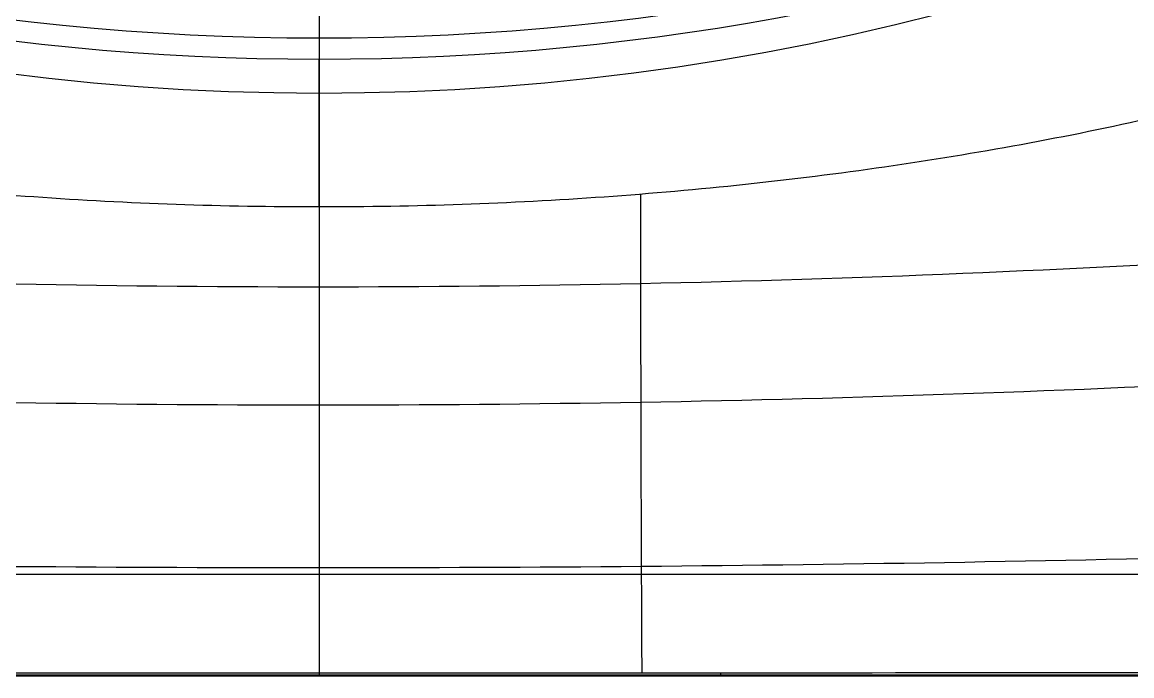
# Model space of a CAD drawing. Header units: centimetres. Extents: x -2.5 to 2.5, y -13.5 to 2.5.
# Drawn here: x -0.146 to 0.4, y -13.45 to -13.128 of the extents above; entities that cross this region are included whole.
import ezdxf

# ---------------------------------------------------------------- set-up
doc = ezdxf.new("R2010")
doc.units = ezdxf.units.CM
doc.layers.add('Default', color=7, linetype='Continuous', true_color=0x000000)

msp = doc.modelspace()

# ---------------------------------------------------------------- linework, layer by layer
at = {"layer": 'Default'}
for p, q in [((0, -3.65, 0.45), (0, -13.4, 0.45)), ((0, -13.05836, -0.95165), (0, -13.16318, -0.8637)), ((0, -13.09605, -0.48299), (0, -13.16318, -0.8637)), ((0.545, -13.45, 0.20563), (-0.545, -13.45, 0.20563)), ((0, -13.45, 0.01133), (0, -13.45, 0.4))]:
    msp.add_line(p, q, dxfattribs=at)
at = {"layer": 'Default', "extrusion": (0, 0.173648, 0.984808)}
for start, end in [(270, 90), (90, 270)]:
    msp.add_arc((0, 11.61972, -2.74476), 1.235, start, end, dxfattribs=at)
at = {"layer": 'Default', "extrusion": (8.30088e-15, 0.173648, 0.984808)}
msp.add_arc((0, 11.61972, -2.80476), 1.235, 2.98801, 90, dxfattribs=at)
at = {"layer": 'Default', "extrusion": (-8.31973e-15, 0.173648, 0.984808)}
msp.add_arc((0, 11.61972, -2.80476), 1.235, 90, 177.01199, dxfattribs=at)
at = {"layer": 'Default', "extrusion": (-6.93889e-17, 0.173648, 0.984808)}
msp.add_arc((0, 11.61972, -3.13634), 1.1935, 23.13753, 156.86247, dxfattribs=at)
at = {"layer": 'Default', "extrusion": (1, 0, 0)}
msp.add_arc((-13.4, 0.4), 0.05, 90, 180, dxfattribs=at)
at = {"layer": 'Default'}
for points, degree in [([(0, -13.12564, -0.41177), (0, -13.13605, -0.47086), (0, -13.14647, -0.52995)], 2), ([(-0.53848, -13.14059, -0.6394), (-0.49815, -13.15338, -0.6326), (-0.41255, -13.17662, -0.61929), (-0.27967, -13.20098, -0.60356), (-0.14058, -13.21583, -0.59323), (-0.04713, -13.21908, -0.59087), (0, -13.21908, -0.59087)], 3), ([(0, -13.21908, -0.59087), (0.04714, -13.21908, -0.59087), (0.14059, -13.21583, -0.59324), (0.27945, -13.20101, -0.60355), (0.41231, -13.17668, -0.61925), (0.49805, -13.15342, -0.63259), (0.53849, -13.14058, -0.6394)], 3), ([(0, -13.21908, -0.59087), (0, -13.18278, -0.56041), (0, -13.14647, -0.52995)], 2), ([(-0.545, -13.4, 0.45), (0, -13.4, 0.45), (0.545, -13.4, 0.45)], 2), ([(-0.545, -13.45, 0.01317), (-0.42387, -13.45, 0.01235), (-0.18163, -13.45, 0.01126), (0.18152, -13.45, 0.01126), (0.42382, -13.45, 0.01235), (0.545, -13.45, 0.01317)], 3), ([(0.545, -13.45, 0.4), (0, -13.45, 0.4), (-0.545, -13.45, 0.4)], 2), ([(0.54492, -13.44829, 0.00022), (0.42377, -13.4485, 0.00018), (0.18147, -13.44875, 0.00014), (-0.18174, -13.44875, 0.00014), (-0.42388, -13.4485, 0.00018), (-0.54492, -13.44829, 0.00022)], 3)]:
    msp.add_open_spline(points, degree=degree, dxfattribs=at)
for points, knots in [([(0.15817, -13.21284, -0.5953), (0.1582, -13.22858, -0.57424), (0.15826, -13.26722, -0.51831), (0.1584, -13.33666, -0.39109), (0.1586, -13.39904, -0.21346), (0.15876, -13.43242, -0.06978), (0.15885, -13.4487, 0.00015)], [12.971918, 12.971918, 12.971918, 12.971918, 13.737855, 14.986751, 17.484543, 19.855806, 19.855806, 19.855806, 19.855806]), ([(-0.54047, -13.23931, -0.51732), (-0.5188, -13.24083, -0.51857), (-0.39249, -13.24922, -0.52545), (-0.15953, -13.25906, -0.53336), (0.15873, -13.25908, -0.53338), (0.392, -13.24925, -0.52547), (0.51861, -13.24085, -0.51859), (0.54048, -13.23931, -0.51732)], [0, 0, 0, 0, 0.060739, 0.353436, 0.645743, 0.938708, 1.000012, 1.000012, 1.000012, 1.000012]), ([(-0.54146, -13.30057, -0.41598), (-0.5197, -13.30185, -0.41686), (-0.39291, -13.30889, -0.42166), (-0.15959, -13.31713, -0.42719), (0.15879, -13.31714, -0.4272), (0.39242, -13.30891, -0.42168), (0.51951, -13.30186, -0.41687), (0.54147, -13.30056, -0.41598)], [-0.000001, -0.000001, -0.000001, -0.000001, 0.060739, 0.353436, 0.645743, 0.938708, 1.00001, 1.00001, 1.00001, 1.00001]), ([(-0.54335, -13.38878, -0.20476), (-0.52142, -13.38942, -0.20514), (-0.39373, -13.3929, -0.20727), (-0.15972, -13.39696, -0.20973), (0.15892, -13.39697, -0.20973), (0.39323, -13.39291, -0.20728), (0.52122, -13.38942, -0.20515), (0.54336, -13.38878, -0.20476)], [-0.000002, -0.000002, -0.000002, -0.000002, 0.060739, 0.353436, 0.645743, 0.938708, 1.000006, 1.000006, 1.000006, 1.000006]), ([(-0.54496, -13.44957, 0.00664), (-0.41851, -13.44957, 0.00579), (-0.17095, -13.44957, 0.0047), (0.19237, -13.44957, 0.00477), (0.42922, -13.44957, 0.00586), (0.54496, -13.44957, 0.00664)], [0.000001, 0.000001, 0.000001, 0.000001, 0.3480723, 0.6814095, 0.9999989, 0.9999989, 0.9999989, 0.9999989])]:
    msp.add_open_spline(points, degree=3, knots=knots, dxfattribs=at)
msp.add_rational_spline([(0.19771, -13.45, 0.01157), (0.19772, -13.45, 0.00773), (0.19773, -13.44956, 0.0039), (0.19774, -13.44868, 0.00016)], [1.00430274739, 0.999258640866, 0.998649435172, 1.00247513031], degree=3, dxfattribs=at)

doc.saveas('drawing.dxf')
